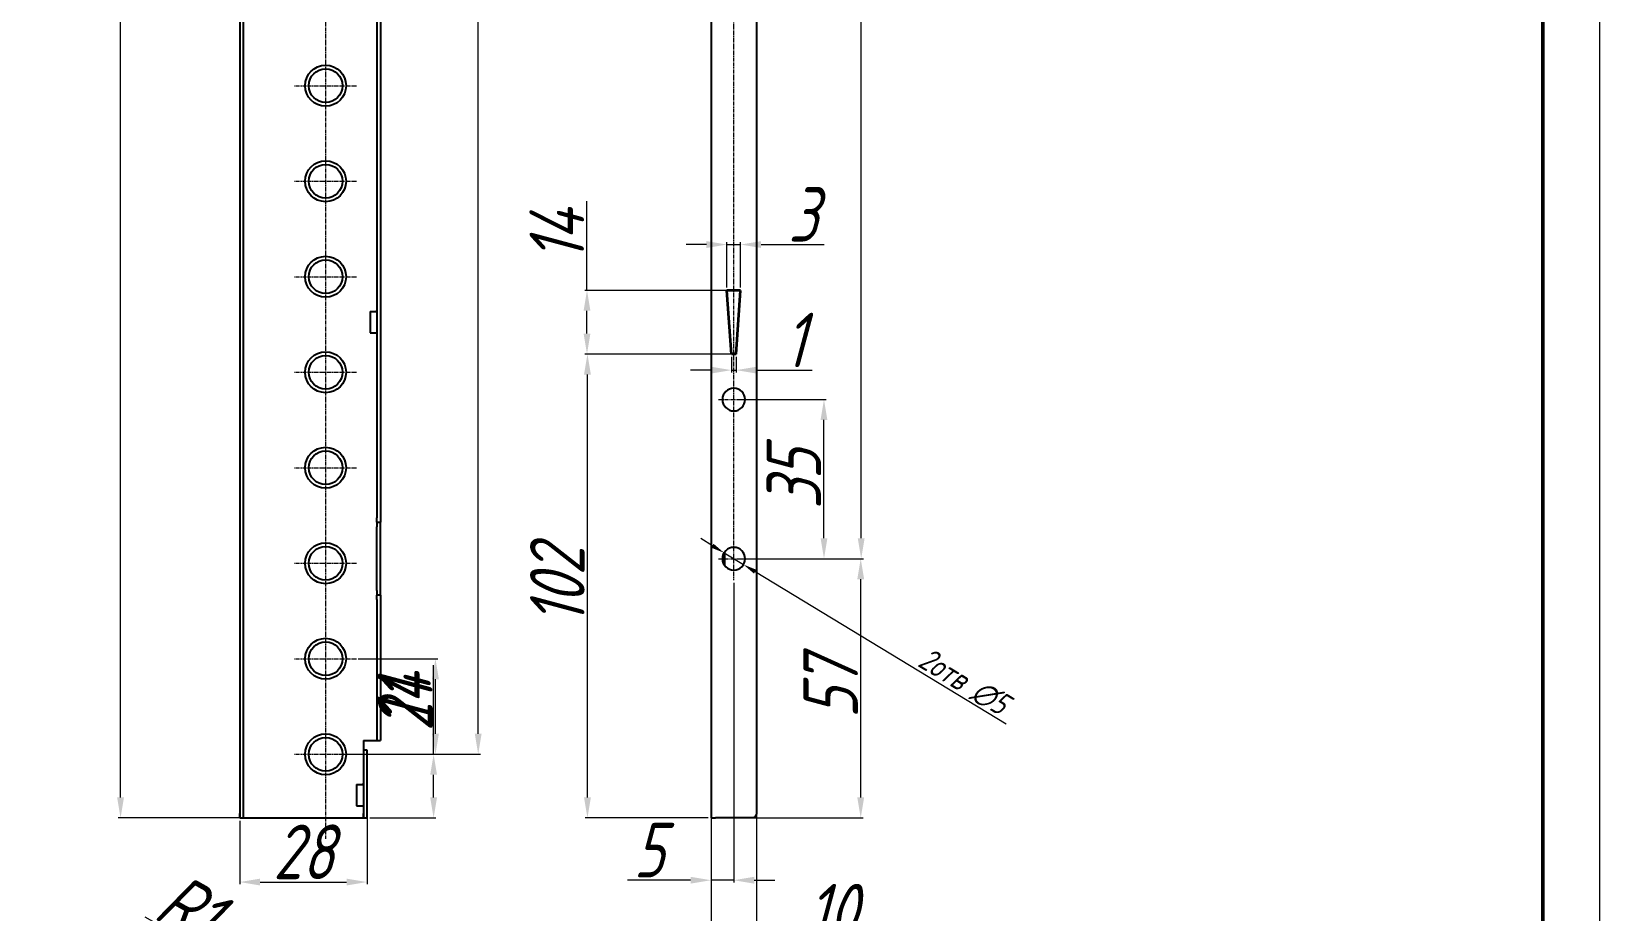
# Model space of a CAD drawing. Header units: millimetres. Extents: x 937859 to 970574, y 987894 to 996517.
# Drawn here: x 960325.4 to 960670.3, y 989360.1 to 989553.7 of the extents above; entities that cross this region are included whole.
import ezdxf

# ---------------------------------------------------------------- set-up
doc = ezdxf.new("R2010")
doc.units = ezdxf.units.MM
doc.header["$LTSCALE"] = 0.5
doc.linetypes.add('CENTER', pattern=[0.6, 0.375, -0.075, 0.075, -0.075])
doc.layers.add('MD_Visible', color=7, linetype='Continuous', lineweight=25)
doc.styles.add('A2', font='GOST_A.TTF', dxfattribs={"width": 0.955, "oblique": 15, "height": 12})
doc.styles.get("Standard").update_dxf_attribs({"font": 'GOST_A.TTF', "oblique": 15})
doc.dimstyles.new('Annotative', dxfattribs={"dimscale": 0, "dimtxt": 5, "dimasz": 3, "dimexe": 0.1, "dimexo": 0.625, "dimtad": 1, "dimtxsty": 'Standard', "dimcen": 2.5, "dimclrd": 256, "dimclre": 256, "dimclrt": 256, "dimadec": 0, "dimazin": 0, "dimtfac": 1, "dimtmove": 0, "dimatfit": 3, "dimfxl": 1, "dimlwd": 5, "dimlwe": 5, "dimarcsym": 0})
doc.dimstyles.new('ISO-25', dxfattribs={"dimtxt": 12, "dimasz": 4.5, "dimexe": 0.5, "dimexo": 0.625, "dimtad": 1, "dimtxsty": 'A2', "dimcen": 2.5, "dimadec": 0, "dimazin": 0, "dimtfac": 1, "dimtmove": 0, "dimatfit": 3, "dimfxl": 1, "dimlwd": 9, "dimlwe": 9, "dimarcsym": 0})

# ---------------------------------------------------------------- blocks, each defined once
blk = doc.blocks.new('*D199')
at = {"color": 0, "lineweight": 9, "ltscale": 20, "transparency": 16777216}
for p, q in [((960483.88, 989437.73), (960508.33, 989437.73)), ((960507.83, 989385.23), (960507.83, 989433.23)), ((960480.54, 989380.73), (960508.33, 989380.73))]:
    blk.add_line(p, q, dxfattribs=at)
at = {"color": 0, "ltscale": 20, "transparency": 16777216}
for points in [[(960507.08, 989433.23), (960508.58, 989433.23), (960507.83, 989437.73)], [(960507.08, 989385.23), (960508.58, 989385.23), (960507.83, 989380.73)]]:
    blk.add_solid(points, dxfattribs=at)
at = {"layer": 'Defpoints', "color": 0, "ltscale": 20, "transparency": 16777216}
for p in [(960483.25, 989437.73), (960507.83, 989437.73), (960479.91, 989380.73)]:
    blk.add_point(p, dxfattribs=at)
at = {"color": 0, "lineweight": 5, "ltscale": 20, "transparency": 16777216, "insert": (960501.2, 989409.23), "char_height": 12, "attachment_point": 5, "rotation": 90, "style": 'A2'}
blk.add_mtext('57', dxfattribs=at)
blk = doc.blocks.new('*D200')
at = {"color": 0, "lineweight": 9, "ltscale": 20, "transparency": 16777216}
for p, q in [((960490.1, 989731.73), (960508.43, 989731.73)), ((960507.93, 989442.23), (960507.93, 989727.23)), ((960481.98, 989437.73), (960508.43, 989437.73))]:
    blk.add_line(p, q, dxfattribs=at)
at = {"color": 0, "ltscale": 20, "transparency": 16777216}
for points in [[(960507.18, 989727.23), (960508.68, 989727.23), (960507.93, 989731.73)], [(960507.18, 989442.23), (960508.68, 989442.23), (960507.93, 989437.73)]]:
    blk.add_solid(points, dxfattribs=at)
at = {"layer": 'Defpoints', "color": 0, "ltscale": 20, "transparency": 16777216}
for p in [(960489.48, 989731.73), (960507.93, 989731.73), (960481.35, 989437.73)]:
    blk.add_point(p, dxfattribs=at)
at = {"color": 0, "lineweight": 5, "ltscale": 20, "transparency": 16777216, "insert": (960500.4, 989584.73), "char_height": 12, "attachment_point": 5, "rotation": 90, "style": 'A2'}
blk.add_mtext('294%%P0,2', dxfattribs=at)
blk = doc.blocks.new('*D201')
at = {"color": 0, "lineweight": 9, "ltscale": 20, "transparency": 16777216}
for p, q in [((960474.91, 989432.39), (960474.91, 989366.54)), ((960479.91, 989432.39), (960479.91, 989366.54)), ((960470.41, 989367.04), (960456.53, 989367.04)), ((960479.91, 989367.04), (960474.91, 989367.04)), ((960484.41, 989367.04), (960488.91, 989367.04))]:
    blk.add_line(p, q, dxfattribs=at)
at = {"color": 0, "ltscale": 20, "transparency": 16777216}
for points in [[(960470.41, 989367.79), (960470.41, 989366.29), (960474.91, 989367.04)], [(960484.41, 989367.79), (960484.41, 989366.29), (960479.91, 989367.04)]]:
    blk.add_solid(points, dxfattribs=at)
at = {"layer": 'Defpoints', "color": 0, "ltscale": 20, "transparency": 16777216}
for p in [(960474.91, 989433.02), (960479.91, 989433.02), (960474.91, 989367.04)]:
    blk.add_point(p, dxfattribs=at)
at = {"color": 0, "lineweight": 5, "ltscale": 20, "transparency": 16777216, "insert": (960461.22, 989373.67), "char_height": 12, "attachment_point": 5, "style": 'A2'}
blk.add_mtext('5', dxfattribs=at)
blk = doc.blocks.new('*D202')
at = {"color": 0, "lineweight": 9, "ltscale": 20, "transparency": 16777216}
for p, q in [((960413.9, 989394.73), (960413.9, 989414.34)), ((960397.64, 989394.73), (960414.4, 989394.73)), ((960413.9, 989385.23), (960413.9, 989390.23)), ((960399.87, 989380.73), (960414.4, 989380.73))]:
    blk.add_line(p, q, dxfattribs=at)
at = {"color": 0, "ltscale": 20, "transparency": 16777216}
for points in [[(960413.15, 989390.23), (960414.65, 989390.23), (960413.9, 989394.73)], [(960413.15, 989385.23), (960414.65, 989385.23), (960413.9, 989380.73)]]:
    blk.add_solid(points, dxfattribs=at)
at = {"layer": 'Defpoints', "color": 0, "ltscale": 20, "transparency": 16777216}
for p in [(960397.02, 989394.73), (960413.9, 989394.73), (960399.25, 989380.73)]:
    blk.add_point(p, dxfattribs=at)
at = {"color": 0, "lineweight": 5, "ltscale": 20, "transparency": 16777216, "insert": (960407.27, 989406.79), "char_height": 12, "attachment_point": 5, "rotation": 90, "style": 'A2'}
blk.add_mtext('14', dxfattribs=at)
blk = doc.blocks.new('*D180')
at = {"color": 0, "lineweight": 9, "ltscale": 20, "transparency": 16777216}
for p, q in [((960397.28, 989415.73), (960414.8, 989415.73)), ((960414.3, 989399.23), (960414.3, 989411.23)), ((960396.94, 989394.73), (960414.8, 989394.73))]:
    blk.add_line(p, q, dxfattribs=at)
at = {"color": 0, "ltscale": 20, "transparency": 16777216}
for points in [[(960413.55, 989411.23), (960415.05, 989411.23), (960414.3, 989415.73)], [(960413.55, 989399.23), (960415.05, 989399.23), (960414.3, 989394.73)]]:
    blk.add_solid(points, dxfattribs=at)
at = {"layer": 'Defpoints', "color": 0, "ltscale": 20, "transparency": 16777216}
for p in [(960396.65, 989415.73), (960414.3, 989415.73), (960396.31, 989394.73)]:
    blk.add_point(p, dxfattribs=at)
at = {"color": 0, "lineweight": 5, "ltscale": 20, "transparency": 16777216, "insert": (960407.67, 989405.23), "char_height": 12, "attachment_point": 5, "rotation": 90, "style": 'A2'}
blk.add_mtext('21', dxfattribs=at)
blk = doc.blocks.new('*D181')
at = {"color": 0, "lineweight": 9, "ltscale": 20, "transparency": 16777216}
for p, q in [((960397.64, 989772.73), (960424.2, 989772.73)), ((960423.7, 989399.23), (960423.7, 989768.23)), ((960393.25, 989394.73), (960424.2, 989394.73))]:
    blk.add_line(p, q, dxfattribs=at)
at = {"color": 0, "ltscale": 20, "transparency": 16777216}
for points in [[(960422.95, 989768.23), (960424.45, 989768.23), (960423.7, 989772.73)], [(960422.95, 989399.23), (960424.45, 989399.23), (960423.7, 989394.73)]]:
    blk.add_solid(points, dxfattribs=at)
at = {"layer": 'Defpoints', "color": 0, "ltscale": 20, "transparency": 16777216}
for p in [(960397.02, 989772.73), (960423.7, 989772.73), (960392.62, 989394.73)]:
    blk.add_point(p, dxfattribs=at)
at = {"color": 0, "lineweight": 5, "ltscale": 20, "transparency": 16777216, "insert": (960417.07, 989583.73), "char_height": 12, "attachment_point": 5, "rotation": 90, "style": 'A2'}
blk.add_mtext('18x21=378', dxfattribs=at)
blk = doc.blocks.new('*D207')
at = {"lineweight": 5, "ltscale": 20, "transparency": 16777216}
for p, q in [((960475.21, 989440.58), (960472.65, 989442.14)), ((960477.78, 989439.03), (960482.05, 989436.43)), ((960539.8, 989401.37), (960484.62, 989434.87))]:
    blk.add_line(p, q, dxfattribs=at)
at = {"ltscale": 20, "transparency": 16777216}
for points in [[(960475.47, 989441.01), (960474.95, 989440.15), (960477.78, 989439.03)], [(960484.87, 989435.3), (960484.36, 989434.45), (960482.05, 989436.43)]]:
    blk.add_solid(points, dxfattribs=at)
at = {"layer": 'Defpoints', "color": 0, "ltscale": 20, "transparency": 16777216}
for p in [(960477.78, 989439.03), (960482.05, 989436.43)]:
    blk.add_point(p, dxfattribs=at)
at = {"lineweight": 5, "ltscale": 20, "transparency": 16777216, "insert": (960530.44, 989410.72), "char_height": 5, "attachment_point": 5, "rotation": 328.7403}
blk.add_mtext('2отв ∅5', dxfattribs=at)
blk = doc.blocks.new('*D208')
at = {"color": 0, "lineweight": 9, "ltscale": 20, "transparency": 16777216}
for p, q in [((960371.25, 989380.1), (960371.25, 989366.14)), ((960399.25, 989381.48), (960399.25, 989366.14)), ((960375.75, 989366.64), (960394.75, 989366.64))]:
    blk.add_line(p, q, dxfattribs=at)
at = {"color": 0, "ltscale": 20, "transparency": 16777216}
for points in [[(960375.75, 989367.39), (960375.75, 989365.89), (960371.25, 989366.64)], [(960394.75, 989367.39), (960394.75, 989365.89), (960399.25, 989366.64)]]:
    blk.add_solid(points, dxfattribs=at)
at = {"layer": 'Defpoints', "color": 0, "ltscale": 20, "transparency": 16777216}
for p in [(960371.25, 989380.73), (960399.25, 989382.11), (960399.25, 989366.64)]:
    blk.add_point(p, dxfattribs=at)
at = {"color": 0, "lineweight": 5, "ltscale": 20, "transparency": 16777216, "insert": (960385.25, 989373.27), "char_height": 12, "attachment_point": 5, "style": 'A2'}
blk.add_mtext('28', dxfattribs=at)
blk = doc.blocks.new('*D210')
at = {"color": 0, "lineweight": 9, "ltscale": 20, "transparency": 16777216}
for p, q in [((960474.91, 989386.21), (960474.91, 989353.11)), ((960484.91, 989388.18), (960484.91, 989353.11)), ((960470.41, 989353.61), (960465.91, 989353.61)), ((960474.91, 989353.61), (960484.91, 989353.61)), ((960489.41, 989353.61), (960509.03, 989353.61))]:
    blk.add_line(p, q, dxfattribs=at)
at = {"color": 0, "ltscale": 20, "transparency": 16777216}
for points in [[(960470.41, 989354.36), (960470.41, 989352.86), (960474.91, 989353.61)], [(960489.41, 989354.36), (960489.41, 989352.86), (960484.91, 989353.61)]]:
    blk.add_solid(points, dxfattribs=at)
at = {"layer": 'Defpoints', "color": 0, "ltscale": 20, "transparency": 16777216}
for p in [(960474.91, 989386.84), (960484.91, 989388.8), (960484.91, 989353.61)]:
    blk.add_point(p, dxfattribs=at)
at = {"color": 0, "lineweight": 5, "ltscale": 20, "transparency": 16777216, "insert": (960501.47, 989360.24), "char_height": 12, "attachment_point": 5, "style": 'A2'}
blk.add_mtext('10', dxfattribs=at)
blk = doc.blocks.new('*D214')
at = {"color": 0, "lineweight": 9, "ltscale": 20, "transparency": 16777216}
for p, q in [((960374.08, 989777.73), (960344.55, 989777.73)), ((960345.05, 989385.23), (960345.05, 989773.23)), ((960374.08, 989380.73), (960344.55, 989380.73))]:
    blk.add_line(p, q, dxfattribs=at)
at = {"color": 0, "ltscale": 20, "transparency": 16777216}
for points in [[(960344.3, 989773.23), (960345.8, 989773.23), (960345.05, 989777.73)], [(960344.3, 989385.23), (960345.8, 989385.23), (960345.05, 989380.73)]]:
    blk.add_solid(points, dxfattribs=at)
at = {"layer": 'Defpoints', "color": 0, "ltscale": 20, "transparency": 16777216}
for p in [(960345.05, 989777.73), (960374.71, 989777.73), (960374.71, 989380.73)]:
    blk.add_point(p, dxfattribs=at)
at = {"color": 0, "lineweight": 5, "ltscale": 20, "transparency": 16777216, "insert": (960338.42, 989579.23), "char_height": 12, "attachment_point": 5, "rotation": 90, "style": 'A2'}
blk.add_mtext('397', dxfattribs=at)
blk = doc.blocks.new('*D179')
at = {"color": 0, "lineweight": 9, "ltscale": 20, "transparency": 16777216}
for p, q in [((960350.36, 989358.99), (960367.45, 989349.37)), ((960372.25, 989346.68), (960371.38, 989347.17))]:
    blk.add_line(p, q, dxfattribs=at)
at = {"color": 0, "ltscale": 20, "transparency": 16777216}
blk.add_solid([(960367.82, 989350.03), (960367.09, 989348.72), (960371.38, 989347.17)], dxfattribs=at)
at = {"layer": 'Defpoints', "color": 0, "ltscale": 20, "transparency": 16777216}
for p in [(960371.38, 989347.17), (960372.25, 989346.68)]:
    blk.add_point(p, dxfattribs=at)
at = {"color": 0, "lineweight": 5, "ltscale": 20, "transparency": 16777216, "insert": (960360.2, 989361.06), "char_height": 12, "attachment_point": 5, "rotation": 330.6378, "style": 'A2'}
blk.add_mtext('R1', dxfattribs=at)
blk = doc.blocks.new('*D188')
at = {"color": 0, "lineweight": 9, "ltscale": 20, "transparency": 16777216}
for p, q in [((960480.54, 989472.73), (960500.25, 989472.73)), ((960499.75, 989442.23), (960499.75, 989468.23)), ((960480.54, 989437.73), (960500.25, 989437.73))]:
    blk.add_line(p, q, dxfattribs=at)
at = {"color": 0, "ltscale": 20, "transparency": 16777216}
for points in [[(960499, 989468.23), (960500.5, 989468.23), (960499.75, 989472.73)], [(960499, 989442.23), (960500.5, 989442.23), (960499.75, 989437.73)]]:
    blk.add_solid(points, dxfattribs=at)
at = {"layer": 'Defpoints', "color": 0, "ltscale": 20, "transparency": 16777216}
for p in [(960479.91, 989472.73), (960499.75, 989472.73), (960479.91, 989437.73)]:
    blk.add_point(p, dxfattribs=at)
at = {"color": 0, "lineweight": 5, "ltscale": 20, "transparency": 16777216, "insert": (960493.12, 989455.23), "char_height": 12, "attachment_point": 5, "rotation": 90, "style": 'A2'}
blk.add_mtext('35', dxfattribs=at)
blk = doc.blocks.new('*D192')
at = {"color": 0, "lineweight": 9, "ltscale": 20, "transparency": 16777216}
for p, q in [((960478.79, 989482.73), (960447.23, 989482.73)), ((960447.73, 989385.23), (960447.73, 989478.23)), ((960474.29, 989380.73), (960447.23, 989380.73))]:
    blk.add_line(p, q, dxfattribs=at)
at = {"color": 0, "ltscale": 20, "transparency": 16777216}
for points in [[(960446.98, 989478.23), (960448.48, 989478.23), (960447.73, 989482.73)], [(960446.98, 989385.23), (960448.48, 989385.23), (960447.73, 989380.73)]]:
    blk.add_solid(points, dxfattribs=at)
at = {"layer": 'Defpoints', "color": 0, "ltscale": 20, "transparency": 16777216}
for p in [(960447.73, 989482.73), (960479.41, 989482.73), (960474.91, 989380.73)]:
    blk.add_point(p, dxfattribs=at)
at = {"color": 0, "lineweight": 5, "ltscale": 20, "transparency": 16777216, "insert": (960441.1, 989431.73), "char_height": 12, "attachment_point": 5, "rotation": 90, "style": 'A2'}
blk.add_mtext('102', dxfattribs=at)
blk = doc.blocks.new('*D193')
at = {"color": 0, "lineweight": 9, "ltscale": 20, "transparency": 16777216}
for p, q in [((960474.91, 989479.19), (960470.41, 989479.19)), ((960479.41, 989482.1), (960479.41, 989478.69)), ((960479.41, 989479.19), (960480.41, 989479.19)), ((960480.41, 989482.1), (960480.41, 989478.69)), ((960484.91, 989479.19), (960497.15, 989479.19))]:
    blk.add_line(p, q, dxfattribs=at)
at = {"color": 0, "ltscale": 20, "transparency": 16777216}
for points in [[(960474.91, 989479.94), (960474.91, 989478.44), (960479.41, 989479.19)], [(960484.91, 989479.94), (960484.91, 989478.44), (960480.41, 989479.19)]]:
    blk.add_solid(points, dxfattribs=at)
at = {"layer": 'Defpoints', "color": 0, "ltscale": 20, "transparency": 16777216}
for p in [(960479.41, 989482.73), (960480.41, 989482.73), (960480.41, 989479.19)]:
    blk.add_point(p, dxfattribs=at)
at = {"color": 0, "lineweight": 5, "ltscale": 20, "transparency": 16777216, "insert": (960493.28, 989485.82), "char_height": 12, "attachment_point": 5, "style": 'A2'}
blk.add_mtext('1', dxfattribs=at)
blk = doc.blocks.new('*D194')
at = {"color": 0, "lineweight": 9, "ltscale": 20, "transparency": 16777216}
for p, q in [((960473.91, 989506.8), (960469.41, 989506.8)), ((960478.41, 989497.35), (960478.41, 989507.3)), ((960478.41, 989506.8), (960481.41, 989506.8)), ((960481.41, 989497.35), (960481.41, 989507.3)), ((960485.91, 989506.8), (960499.8, 989506.8))]:
    blk.add_line(p, q, dxfattribs=at)
at = {"color": 0, "ltscale": 20, "transparency": 16777216}
for points in [[(960473.91, 989507.55), (960473.91, 989506.05), (960478.41, 989506.8)], [(960485.91, 989507.55), (960485.91, 989506.05), (960481.41, 989506.8)]]:
    blk.add_solid(points, dxfattribs=at)
at = {"layer": 'Defpoints', "color": 0, "ltscale": 20, "transparency": 16777216}
for p in [(960481.41, 989506.8), (960478.41, 989496.73), (960481.41, 989496.73)]:
    blk.add_point(p, dxfattribs=at)
at = {"color": 0, "lineweight": 5, "ltscale": 20, "transparency": 16777216, "insert": (960495.11, 989513.43), "char_height": 12, "attachment_point": 5, "style": 'A2'}
blk.add_mtext('3', dxfattribs=at)
blk = doc.blocks.new('*D195')
at = {"color": 0, "lineweight": 9, "ltscale": 20, "transparency": 16777216}
for p, q in [((960447.63, 989496.73), (960447.63, 989516.34)), ((960479.29, 989496.73), (960447.13, 989496.73)), ((960447.63, 989487.23), (960447.63, 989492.23)), ((960479.29, 989482.73), (960447.13, 989482.73))]:
    blk.add_line(p, q, dxfattribs=at)
at = {"color": 0, "ltscale": 20, "transparency": 16777216}
for points in [[(960446.88, 989492.23), (960448.38, 989492.23), (960447.63, 989496.73)], [(960446.88, 989487.23), (960448.38, 989487.23), (960447.63, 989482.73)]]:
    blk.add_solid(points, dxfattribs=at)
at = {"layer": 'Defpoints', "color": 0, "ltscale": 20, "transparency": 16777216}
for p in [(960447.63, 989496.73), (960479.91, 989496.73), (960479.91, 989482.73)]:
    blk.add_point(p, dxfattribs=at)
at = {"color": 0, "lineweight": 5, "ltscale": 20, "transparency": 16777216, "insert": (960441, 989508.79), "char_height": 12, "attachment_point": 5, "rotation": 90, "style": 'A2'}
blk.add_mtext('14', dxfattribs=at)

msp = doc.modelspace()

# ---------------------------------------------------------------- linework, layer by layer
at = {"linetype": 'CENTER', "lineweight": 5}
for p, q in [((960390.147, 989779.712), (960390.147, 989376.161)), ((960479.914, 989433.015), (960479.914, 989734.493)), ((960383.277, 989541.728), (960397.018, 989541.728)), ((960383.277, 989520.728), (960397.018, 989520.728)), ((960383.277, 989499.728), (960397.018, 989499.728)), ((960383.277, 989478.728), (960397.018, 989478.728)), ((960476.574, 989472.728), (960483.254, 989472.728)), ((960383.277, 989457.728), (960397.018, 989457.728)), ((960476.574, 989437.728), (960483.254, 989437.728)), ((960383.277, 989436.728), (960397.018, 989436.728)), ((960383.277, 989415.728), (960397.018, 989415.728)), ((960383.277, 989394.728), (960397.018, 989394.728))]:
    msp.add_line(p, q, dxfattribs=at)
at = {"lineweight": 35, "ltscale": 20}
for p, q in [((960479.414, 989482.728), (960478.414, 989496.728)), ((960480.414, 989482.728), (960481.414, 989496.728))]:
    msp.add_line(p, q, dxfattribs=at)
at = {"lineweight": 5}
msp.add_lwpolyline([(960145.328, 989812.5), (960670.328, 989812.5), (960670.328, 989070), (960145.328, 989070)], close=True, dxfattribs=at)
at = {"lineweight": 50}
msp.add_lwpolyline([(960195.328, 989800), (960657.828, 989800), (960657.828, 989082.5), (960195.328, 989082.5)], close=True, dxfattribs=at)
at = {"layer": 'MD_Visible', "extrusion": (0, 1, 0)}
for p, q in [((960371.247, 989776.728), (960371.247, 989380.728)), ((960372.047, 989776.728), (960372.047, 989380.728)), ((960401.447, 989776.728), (960401.447, 989446.728)), ((960402.247, 989776.728), (960402.247, 989446.728)), ((960474.914, 989777.728), (960474.914, 989380.728)), ((960484.914, 989776.728), (960484.914, 989381.728)), ((960399.947, 989492.078), (960401.247, 989492.078)), ((960399.947, 989492.078), (960399.947, 989487.378)), ((960399.947, 989487.378), (960401.247, 989487.378)), ((960401.447, 989445.728), (960401.447, 989446.728)), ((960401.447, 989445.728), (960402.247, 989445.728)), ((960401.447, 989445.728), (960401.447, 989444.728)), ((960401.447, 989430.728), (960401.447, 989444.728)), ((960402.247, 989446.728), (960402.247, 989445.728)), ((960402.247, 989444.728), (960402.247, 989445.728)), ((960402.247, 989430.728), (960402.247, 989444.728)), ((960477.914, 989436.228), (960477.914, 989439.228)), ((960401.447, 989430.728), (960401.447, 989429.728)), ((960402.247, 989429.728), (960402.247, 989430.728)), ((960402.247, 989429.728), (960401.447, 989429.728)), ((960401.447, 989428.728), (960401.447, 989429.728)), ((960401.447, 989428.728), (960401.447, 989397.728)), ((960402.247, 989429.728), (960402.247, 989428.728)), ((960402.247, 989428.728), (960402.247, 989397.728)), ((960398.447, 989397.728), (960398.447, 989380.728)), ((960398.447, 989397.728), (960402.247, 989397.728)), ((960398.447, 989395.728), (960399.247, 989395.728)), ((960399.247, 989395.728), (960399.247, 989380.728)), ((960396.947, 989388.078), (960398.247, 989388.078)), ((960396.947, 989388.078), (960396.947, 989383.378)), ((960396.947, 989383.378), (960398.247, 989383.378)), ((960371.247, 989380.728), (960371.247, 989381.728)), ((960371.247, 989380.728), (960372.047, 989380.728)), ((960372.047, 989381.728), (960372.047, 989380.728)), ((960372.047, 989380.728), (960372.247, 989380.728)), ((960372.247, 989380.728), (960398.247, 989380.728)), ((960398.247, 989380.728), (960398.447, 989380.728)), ((960398.447, 989380.728), (960398.447, 989381.728)), ((960398.447, 989380.728), (960399.247, 989380.728)), ((960399.247, 989381.728), (960399.247, 989380.728)), ((960474.914, 989380.728), (960475.914, 989380.728)), ((960483.914, 989380.728), (960475.914, 989380.728))]:
    msp.add_line(p, q, dxfattribs=at)
at = {"layer": 'MD_Visible', "lineweight": 35, "extrusion": (0, 1, 0)}
for p, q in [((960481.414, 989496.728), (960478.414, 989496.728)), ((960480.414, 989482.728), (960479.414, 989482.728))]:
    msp.add_line(p, q, dxfattribs=at)
at = {"layer": 'MD_Visible'}
for centre, radius in [((960390.147, 989541.728), 4.5), ((960390.147, 989541.728), 3.7), ((960390.147, 989520.728), 4.5), ((960390.147, 989520.728), 3.7), ((960390.147, 989499.728), 4.5), ((960390.147, 989499.728), 3.7), ((960390.147, 989478.728), 4.5), ((960390.147, 989478.728), 3.7), ((960390.147, 989457.728), 4.5), ((960390.147, 989457.728), 3.7), ((960390.147, 989436.728), 4.5), ((960390.147, 989436.728), 3.7), ((960390.147, 989415.728), 4.5), ((960390.147, 989415.728), 3.7), ((960390.147, 989394.728), 4.5), ((960390.147, 989394.728), 3.7)]:
    msp.add_circle(centre, radius, dxfattribs=at)
at = {"layer": 'MD_Visible', "extrusion": (2.24271e-16, 0, -1)}
for centre in [(-960479.914, 989472.728), (-960479.914, 989437.728)]:
    msp.add_circle(centre, 2.5, dxfattribs=at)
at = {"layer": 'MD_Visible', "extrusion": (1.22465e-16, 0, -1)}
for centre, start, end in [((-960401.247, 989492.278), 180, 270), ((-960401.247, 989487.178), 90, 180), ((-960398.247, 989388.278), 180, 270), ((-960398.247, 989383.178), 90, 180)]:
    msp.add_arc(centre, 0.2, start, end, dxfattribs=at)
at = {"layer": 'MD_Visible', "extrusion": (2.24271e-16, 3.64604e-55, -1)}
msp.add_arc((-960483.914, 989381.728), 1, 180, 270, dxfattribs=at)

# ---------------------------------------------------------------- dimensions: what is measured, and where the dimension line sits
at = {"lineweight": 5, "ltscale": 20}
for base, p1, p2, picture, middle in [((960345.047, 989777.728), (960374.71, 989380.728), (960374.71, 989777.728), '*D214', (960338.418, 989579.228)), ((960447.628, 989496.728), (960479.914, 989482.728), (960479.914, 989496.728), '*D195', (960440.999, 989508.786)), ((960447.728, 989482.728), (960474.914, 989380.728), (960479.414, 989482.728), '*D192', (960441.099, 989431.728)), ((960499.745, 989472.728), (960479.914, 989437.728), (960479.914, 989472.728), '*D188', (960493.116, 989455.228)), ((960507.833, 989437.728), (960479.914, 989380.728), (960483.254, 989437.728), '*D199', (960501.204, 989409.228)), ((960414.296, 989415.728), (960396.312, 989394.728), (960396.653, 989415.728), '*D180', (960407.667, 989405.228)), ((960413.896, 989394.728), (960399.247, 989380.728), (960397.018, 989394.728), '*D202', (960407.267, 989406.786))]:
    dim = msp.add_linear_dim(base=base, p1=p1, p2=p2, angle=90, dimstyle='ISO-25', override={"dimtxt": 5}, dxfattribs=at)
    dim.commit()
    dim.dimension.update_dxf_attribs({"geometry": picture, "text_midpoint": middle})
for base, p1, p2, text, picture, middle in [((960423.701, 989772.728), (960392.625, 989394.728), (960397.018, 989772.728), '18x21=<>', '*D181', (960417.072, 989583.728)), ((960507.933, 989731.728), (960481.354, 989437.728), (960489.478, 989731.728), '<>%%P0,2', '*D200', (960500.403, 989584.728))]:
    dim = msp.add_linear_dim(base=base, p1=p1, p2=p2, angle=90, text=text, dimstyle='ISO-25', override={"dimtxt": 5}, dxfattribs=at)
    dim.commit()
    dim.dimension.update_dxf_attribs({"geometry": picture, "text_midpoint": middle})
dim = msp.add_linear_dim(base=(960481.414, 989506.797), p1=(960478.414, 989496.728), p2=(960481.414, 989496.728), dimstyle='ISO-25', dxfattribs=at)
dim.commit()
dim.dimension.update_dxf_attribs({"geometry": '*D194', "text_midpoint": (960495.105, 989513.427)})
for base, p1, p2, override, picture, middle in [((960480.414, 989479.188), (960479.414, 989482.728), (960480.414, 989482.728), {"dimtxt": 4.5}, '*D193', (960493.282, 989485.817)), ((960474.914, 989367.042), (960479.914, 989433.015), (960474.914, 989433.015), {"dimtxt": 5}, '*D201', (960461.222, 989373.672)), ((960484.914, 989353.614), (960474.914, 989386.838), (960484.914, 989388.802), {"dimtxt": 5}, '*D210', (960501.472, 989360.243)), ((960399.247, 989366.639), (960371.247, 989380.728), (960399.247, 989382.109), {"dimtxt": 5}, '*D208', (960385.247, 989373.268))]:
    dim = msp.add_linear_dim(base=base, p1=p1, p2=p2, dimstyle='ISO-25', override=override, dxfattribs=at)
    dim.commit()
    dim.dimension.update_dxf_attribs({"geometry": picture, "text_midpoint": middle})
dim = msp.add_diameter_dim_2p(p1=(960477.777, 989439.025), p2=(960482.051, 989436.431), text='2отв <>', dimstyle='Annotative', override={"dimtxt": 5}, dxfattribs=at)
dim.commit()
dim.dimension.update_dxf_attribs({"geometry": '*D207', "text_midpoint": (960528.813, 989408.044), "dimtype": 163})
dim = msp.add_radius_dim(center=(960372.247, 989346.678), mpoint=(960371.376, 989347.168), dimstyle='ISO-25', override={"dimtxt": 5}, dxfattribs=at)
dim.commit()
dim.dimension.update_dxf_attribs({"geometry": '*D179', "text_midpoint": (960360.195, 989361.065)})

doc.saveas('drawing.dxf')
